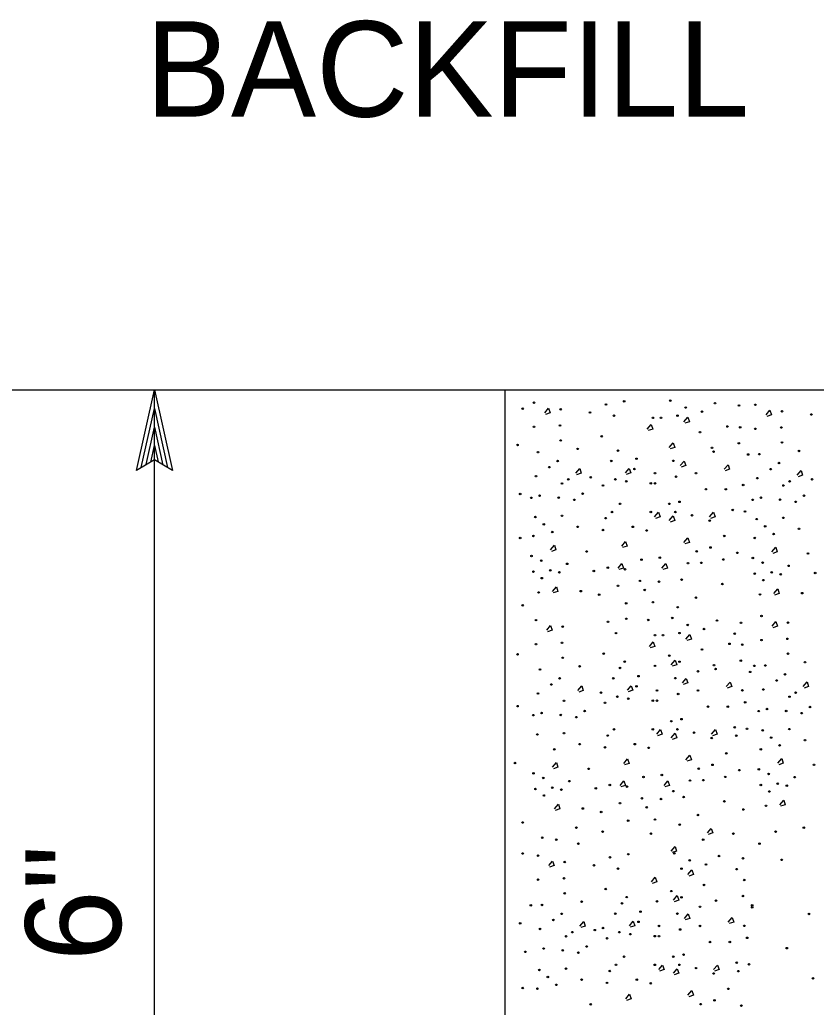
# Model space of a CAD drawing. Extents: x -894 to 866, y -476 to 714.
# Drawn here: x 30.1 to 88.4, y 308.1 to 380.5 of the extents above; entities that cross this region are included whole.
import ezdxf

# ---------------------------------------------------------------- set-up
doc = ezdxf.new("R2010")
doc.units = 0
for name, color, linetype in [('56 Stage 3 Anno', 7, 'Continuous'), ('57 Undefined', 7, 'Continuous'), ('59 Sndwall Anno', 7, 'Continuous'), ('60 Nongeo Data', 7, 'Continuous')]:
    doc.layers.add(name, color=color, linetype=linetype)

msp = doc.modelspace()

# ---------------------------------------------------------------- linework, layer by layer
at = {"layer": '56 Stage 3 Anno'}
for p, q in [((38.651, 347.445), (39.97, 353.35)), ((39.97, 278.621), (39.97, 353.35)), ((39.97, 353.35), (39.97, 353.35)), ((39.97, 353.35), (41.279, 347.445)), ((39.001, 347.658), (39.969, 351.992)), ((39.973, 351.981), (40.925, 347.676)), ((39.355, 347.888), (39.968, 350.631)), ((39.968, 350.631), (40.584, 347.85)), ((39.696, 348.061), (39.966, 349.271)), ((39.966, 349.271), (40.23, 348.081)), ((39.97, 348.232), (38.651, 347.445)), ((41.279, 347.445), (39.97, 348.232)), ((38.651, 347.445), (38.651, 347.445)), ((41.279, 347.445), (41.279, 347.445))]:
    msp.add_line(p, q, dxfattribs=at)
at = {"layer": '59 Sndwall Anno'}
for points in [[(68.554, 351.675), (68.835, 352.012), (68.947, 351.675), (68.61, 351.562)], [(84.768, 351.527), (85.049, 351.865), (85.162, 351.527), (84.824, 351.415)], [(78.754, 351.02), (79.036, 351.358), (79.148, 351.02), (78.81, 350.908)], [(76.07, 350.484), (76.351, 350.822), (76.463, 350.484), (76.126, 350.372)], [(77.681, 349.145), (77.962, 349.482), (78.074, 349.145), (77.737, 349.032)], [(78.486, 347.805), (78.767, 348.143), (78.88, 347.805), (78.542, 347.693)], [(70.837, 347.247), (71.118, 347.585), (71.23, 347.247), (70.893, 347.136)], [(74.459, 347.269), (74.74, 347.606), (74.853, 347.269), (74.515, 347.157)], [(81.708, 347.537), (81.988, 347.875), (82.101, 347.537), (81.764, 347.425)], [(87.051, 347.1), (87.332, 347.438), (87.445, 347.1), (87.107, 346.988)], [(76.607, 344.054), (76.888, 344.392), (77, 344.054), (76.663, 343.942)], [(77.681, 343.786), (77.962, 344.123), (78.074, 343.786), (77.737, 343.674)], [(80.634, 344.054), (80.915, 344.392), (81.027, 344.054), (80.69, 343.942)], [(78.754, 342.179), (79.036, 342.516), (79.148, 342.179), (78.81, 342.066)], [(68.982, 341.63), (69.263, 341.967), (69.375, 341.63), (69.038, 341.518)], [(74.191, 341.91), (74.471, 342.248), (74.584, 341.91), (74.247, 341.799)], [(85.196, 341.483), (85.477, 341.82), (85.59, 341.483), (85.252, 341.371)], [(73.922, 340.303), (74.203, 340.641), (74.316, 340.303), (73.978, 340.191)], [(77.143, 340.303), (77.425, 340.641), (77.537, 340.303), (77.199, 340.191)], [(69.125, 338.584), (69.406, 338.921), (69.518, 338.584), (69.181, 338.472)], [(85.339, 338.436), (85.62, 338.774), (85.732, 338.436), (85.395, 338.324)], [(68.701, 335.747), (68.982, 336.084), (69.095, 335.747), (68.757, 335.634)], [(85.21, 336.042), (85.491, 336.379), (85.603, 336.042), (85.266, 335.93)], [(78.902, 335.092), (79.183, 335.43), (79.295, 335.092), (78.958, 334.981)], [(76.217, 334.556), (76.498, 334.894), (76.61, 334.556), (76.273, 334.444)], [(77.828, 333.217), (78.109, 333.554), (78.221, 333.217), (77.884, 333.105)], [(78.634, 331.877), (78.914, 332.214), (79.027, 331.877), (78.69, 331.765)], [(70.985, 331.319), (71.266, 331.657), (71.378, 331.319), (71.041, 331.207)], [(74.607, 331.341), (74.888, 331.679), (75, 331.341), (74.662, 331.229)], [(81.855, 331.609), (82.136, 331.947), (82.248, 331.609), (81.911, 331.497)], [(87.493, 331.615), (87.774, 331.952), (87.887, 331.615), (87.549, 331.503)], [(76.754, 328.126), (77.035, 328.464), (77.147, 328.126), (76.81, 328.014)], [(77.828, 327.858), (78.109, 328.195), (78.221, 327.858), (77.884, 327.746)], [(80.781, 328.126), (81.062, 328.464), (81.175, 328.126), (80.837, 328.014)], [(78.902, 326.251), (79.183, 326.588), (79.295, 326.251), (78.958, 326.139)], [(69.129, 325.703), (69.41, 326.04), (69.523, 325.703), (69.185, 325.59)], [(74.338, 325.983), (74.619, 326.32), (74.731, 325.983), (74.394, 325.871)], [(85.638, 325.997), (85.919, 326.335), (86.032, 325.997), (85.694, 325.885)], [(74.069, 324.375), (74.351, 324.713), (74.463, 324.375), (74.125, 324.263)], [(77.291, 324.375), (77.572, 324.713), (77.684, 324.375), (77.347, 324.263)], [(69.272, 322.656), (69.553, 322.993), (69.666, 322.656), (69.328, 322.544)], [(85.781, 322.951), (86.062, 323.288), (86.174, 322.951), (85.837, 322.839)], [(80.475, 320.886), (80.755, 321.224), (80.868, 320.886), (80.53, 320.774)], [(77.821, 319.559), (78.102, 319.896), (78.214, 319.559), (77.877, 319.447)], [(68.849, 318.492), (69.129, 318.829), (69.242, 318.492), (68.905, 318.38)], [(79.049, 317.838), (79.33, 318.175), (79.443, 317.838), (79.105, 317.725)], [(76.365, 317.302), (76.645, 317.639), (76.758, 317.302), (76.421, 317.19)], [(77.976, 315.962), (78.256, 316.299), (78.369, 315.962), (78.031, 315.85)], [(78.781, 314.622), (79.062, 314.96), (79.174, 314.622), (78.837, 314.51)], [(71.132, 314.065), (71.413, 314.402), (71.525, 314.065), (71.188, 313.953)], [(74.754, 314.086), (75.035, 314.424), (75.147, 314.086), (74.81, 313.974)], [(82.003, 314.355), (82.283, 314.692), (82.395, 314.355), (82.058, 314.242)], [(76.902, 310.871), (77.182, 311.209), (77.295, 310.871), (76.958, 310.759)], [(80.929, 310.871), (81.209, 311.209), (81.322, 310.871), (80.984, 310.759)], [(77.976, 310.603), (78.256, 310.94), (78.369, 310.603), (78.031, 310.491)], [(74.485, 308.728), (74.766, 309.065), (74.879, 308.728), (74.541, 308.616)], [(79.049, 308.996), (79.33, 309.333), (79.443, 308.996), (79.105, 308.884)]]:
    msp.add_lwpolyline(points, dxfattribs=at)
for centre in [(67.774, 352.413), (74.376, 352.511), (77.748, 352.57), (81.031, 352.379), (66.942, 351.973), (69.725, 351.936), (71.865, 351.698), (73.039, 352.284), (78.879, 352.061), (80.079, 351.761), (82.781, 352.211), (83.988, 352.265), (85.939, 351.789), (73.625, 351.46), (76.477, 351.31), (77.078, 351.31), (78.278, 351.46), (88.079, 351.551), (67.774, 350.651), (69.677, 350.746), (79.929, 350.259), (81.939, 350.676), (82.873, 350.616), (83.988, 350.504), (85.891, 350.599), (69.725, 349.652), (72.725, 349.959), (85.939, 349.504), (66.563, 349.32), (68.06, 348.795), (70.962, 349.033), (73.925, 348.908), (80.809, 349.111), (80.921, 348.83), (82.775, 349.448), (87.176, 348.885), (69.495, 348.143), (73.428, 348.151), (75.276, 348.307), (77.978, 348.157), (83.457, 348.619), (84.274, 348.648), (68.895, 347.693), (75.126, 347.557), (85.109, 347.546), (85.709, 347.996), (67.917, 347.034), (70.276, 346.8), (71.927, 346.95), (73.728, 346.8), (74.526, 346.656), (76.627, 347.256), (78.179, 346.994), (79.629, 347.256), (84.131, 346.886), (86.49, 346.652), (88.141, 346.802), (69.826, 346.499), (72.828, 346.349), (76.327, 346.506), (76.627, 346.506), (80.359, 346.077), (81.82, 346.077), (81.82, 346.077), (83.091, 346.385), (86.04, 346.352), (66.753, 345.72), (67.575, 345.448), (68.175, 345.599), (69.582, 345.463), (70.727, 345.298), (71.327, 345.749), (78.428, 345.154), (83.789, 345.301), (84.389, 345.451), (85.796, 345.315), (86.941, 345.151), (87.541, 345.601), (73.475, 344.404), (74.076, 345.004), (76.327, 344.404), (77.678, 345.004), (78.128, 344.404), (82.325, 344.559), (83.224, 344.447), (67.869, 344.035), (69.82, 344.13), (73.025, 343.953), (79.348, 344.166), (80.64, 343.773), (84.083, 343.887), (86.034, 343.982), (68.488, 343.511), (70.962, 343.32), (72.817, 343.083), (75.005, 343.32), (76.027, 343.052), (84.702, 343.363), (87.176, 343.173), (66.753, 342.498), (67.727, 342.654), (69.106, 342.94), (81.707, 342.649), (83.941, 342.507), (85.32, 342.792), (71.627, 341.512), (79.685, 341.525), (80.696, 341.806), (67.584, 341.179), (68.297, 340.845), (75.644, 340.911), (76.986, 341.067), (81.629, 340.925), (82.663, 341.416), (83.798, 341.031), (87.842, 341.364), (68.964, 340.131), (70.2, 340.607), (72.151, 340.084), (73.178, 340.325), (74.436, 340.21), (79.044, 340.656), (80.022, 340.682), (84.512, 340.698), (86.414, 340.46), (67.727, 340.036), (68.345, 339.56), (68.345, 339.56), (69.63, 339.988), (75.525, 339.36), (78.578, 339.449), (83.941, 339.889), (84.559, 339.413), (84.559, 339.413), (85.178, 339.984), (85.844, 339.841), (88.365, 339.936), (73.925, 338.999), (75.877, 338.698), (76.927, 339.299), (81.569, 339.131), (68.107, 338.513), (71.199, 338.608), (72.544, 338.352), (79.626, 338.131), (84.322, 338.366), (87.413, 338.461), (66.942, 337.571), (74.521, 337.711), (76.477, 337.797), (78.293, 337.43), (67.922, 336.485), (74.523, 336.583), (76.136, 336.499), (77.896, 336.642), (81.178, 336.452), (84.43, 336.78), (69.872, 336.009), (73.187, 336.357), (79.026, 336.133), (80.227, 335.833), (82.929, 336.283), (86.381, 336.304), (73.773, 335.533), (76.625, 335.382), (77.225, 335.382), (78.426, 335.533), (82.473, 335.487), (84.43, 335.019), (86.333, 335.114), (67.922, 334.723), (69.825, 334.818), (80.077, 334.331), (82.086, 334.748), (83.021, 334.688), (66.563, 333.971), (69.872, 333.724), (72.872, 334.031), (77.675, 333.881), (86.381, 334.019), (68.207, 332.867), (71.109, 333.105), (74.073, 332.98), (74.415, 333.441), (76.625, 333.13), (78.426, 333.431), (80.956, 333.183), (81.068, 332.902), (82.922, 333.52), (83.899, 333.134), (83.899, 333.134), (84.716, 333.162), (87.618, 333.4), (69.643, 332.216), (73.576, 332.223), (75.424, 332.379), (78.125, 332.229), (79.777, 332.733), (83.604, 332.691), (86.151, 332.511), (69.042, 331.765), (75.274, 331.629), (84.573, 331.401), (85.551, 332.06), (68.064, 331.106), (72.675, 331.172), (73.876, 330.872), (74.673, 330.728), (76.775, 331.329), (78.326, 331.066), (79.777, 331.329), (83.035, 331.334), (86.482, 330.867), (86.932, 331.167), (66.563, 330.18), (69.973, 330.571), (72.975, 330.421), (76.474, 330.578), (76.775, 330.578), (80.507, 330.149), (81.967, 330.149), (81.967, 330.149), (83.238, 330.457), (84.831, 329.966), (87.983, 330.116), (67.722, 329.52), (68.322, 329.671), (69.729, 329.535), (70.874, 329.37), (71.474, 329.821), (78.576, 329.227), (84.231, 329.816), (86.238, 329.83), (87.383, 329.665), (77.825, 329.076), (82.473, 328.632), (83.371, 328.519), (86.476, 328.497), (68.017, 328.107), (69.967, 328.202), (73.172, 328.025), (73.623, 328.476), (76.474, 328.476), (78.276, 328.476), (79.496, 328.238), (80.788, 327.845), (82.585, 328.013), (84.525, 328.402), (85.144, 327.878), (71.109, 327.393), (72.964, 327.155), (75.152, 327.393), (76.174, 327.124), (85.763, 327.307), (87.618, 327.688), (69.254, 327.012), (81.855, 326.721), (84.383, 327.021), (66.374, 326.012), (79.833, 325.597), (80.844, 325.878), (88.284, 325.879), (67.731, 325.251), (68.445, 324.917), (71.775, 325.584), (75.791, 324.983), (77.133, 325.139), (81.776, 324.997), (82.811, 325.488), (84.24, 325.546), (84.954, 325.212), (86.857, 324.975), (69.111, 324.203), (70.348, 324.68), (72.298, 324.156), (73.325, 324.398), (74.583, 324.282), (79.191, 324.728), (80.17, 324.755), (84.383, 324.403), (85.62, 324.498), (86.286, 324.356), (67.874, 324.108), (68.493, 323.632), (68.493, 323.632), (69.777, 324.061), (75.672, 323.432), (77.966, 323.947), (78.726, 323.521), (85.001, 323.927), (85.001, 323.927), (74.073, 323.071), (76.024, 322.77), (77.075, 323.371), (81.717, 323.204), (84.764, 322.88), (71.347, 322.68), (72.691, 322.424), (79.774, 322.203), (83.11, 322.607), (66.942, 321.653), (70.876, 321.279), (74.668, 321.783), (76.625, 321.87), (78.441, 321.502), (87.532, 321.279), (68.37, 320.542), (72.792, 320.985), (76.33, 320.837), (82.373, 320.837), (85.469, 320.985), (69.402, 320.395), (71.023, 320.1), (80.162, 320.395), (84.289, 320.1), (66.942, 319.379), (68.069, 319.23), (73.334, 319.102), (74.671, 319.329), (78.043, 319.387), (81.325, 319.197), (70.019, 318.754), (72.16, 318.516), (79.173, 318.878), (80.374, 318.578), (83.076, 319.028), (85.911, 318.92), (73.92, 318.278), (78.573, 318.278), (82.62, 318.232), (68.069, 317.468), (69.972, 317.563), (80.224, 317.076), (83.168, 317.433), (70.019, 316.469), (73.019, 316.776), (74.562, 316.186), (77.823, 316.626), (83.069, 316.265), (67.537, 315.584), (67.537, 315.584), (68.354, 315.612), (71.256, 315.85), (74.22, 315.725), (76.772, 315.875), (78.573, 316.176), (79.924, 315.478), (81.103, 315.928), (83.751, 315.584), (69.79, 314.961), (73.723, 314.968), (75.571, 315.125), (78.273, 314.974), (83.751, 315.436), (83.751, 315.436), (87.909, 314.953), (66.753, 314.262), (69.19, 314.51), (75.421, 314.374), (76.922, 314.074), (79.924, 314.074), (83.182, 314.079), (68.212, 313.851), (70.121, 313.317), (70.571, 313.617), (72.222, 313.767), (72.822, 313.917), (74.023, 313.617), (74.821, 313.473), (76.622, 313.323), (76.922, 313.323), (78.474, 313.811), (71.622, 312.566), (73.123, 313.166), (80.654, 312.894), (82.115, 312.894), (82.115, 312.894), (83.386, 313.202), (67.132, 312.178), (68.47, 312.416), (69.877, 312.28), (71.021, 312.115), (78.723, 311.972), (86.288, 312.446), (73.77, 311.221), (74.37, 311.821), (76.622, 311.221), (77.973, 311.821), (78.423, 311.221), (82.62, 311.377), (83.519, 311.264), (68.164, 310.852), (70.115, 310.947), (73.32, 310.77), (79.643, 310.983), (80.935, 310.59), (82.732, 310.759), (68.783, 310.328), (69.401, 309.757), (71.256, 310.138), (73.112, 309.9), (75.299, 310.138), (76.322, 309.87), (88.204, 310.233), (66.942, 309.525), (68.021, 309.471), (82.002, 309.466), (71.922, 308.329), (79.98, 308.342), (80.991, 308.623), (82.958, 308.234)]:
    msp.add_ellipse(centre, major_axis=(0.0562, 0), ratio=0.999983, dxfattribs=at)
at = {"layer": '60 Nongeo Data'}
for p, q in [((-32.775, 353.35), (65.644, 353.35)), ((65.644, 353.35), (140.018, 353.35)), ((65.644, 278.616), (65.644, 353.35))]:
    msp.add_line(p, q, dxfattribs=at)

# ---------------------------------------------------------------- texts
at = {"layer": '57 Undefined'}
msp.add_text('BACKFILL', height=7, dxfattribs=at).set_placement((39.323, 373.376))
msp.add_text('6"', height=7, rotation=90, dxfattribs=at).set_placement((37.509, 311.489))

doc.saveas('drawing.dxf')
